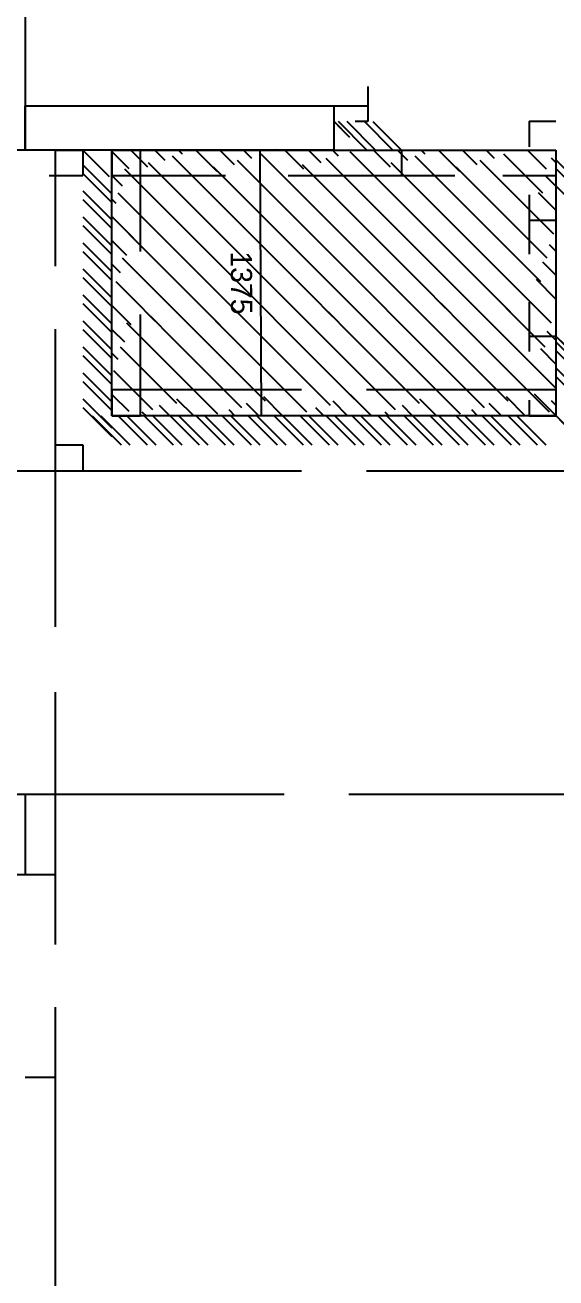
# Model space of a CAD drawing. Header units: metres. Extents: x -20.8 to 16.7, y -14.9 to 14.7.
# Drawn here: x -8.81 to -6.06, y 1.83 to 8.32 of the extents above; entities that cross this region are included whole.
import ezdxf
from ezdxf.enums import TextEntityAlignment as Align

# ---------------------------------------------------------------- set-up
doc = ezdxf.new("R2010")
doc.units = ezdxf.units.M
for name, color, linetype in [('CAD_DIM_TEXT', 3, 'Continuous'), ('CAD_DIM_WALL_TO_WALL', 1, 'Continuous'), ('CAD_PLAN_WALLS', 8, 'Continuous')]:
    doc.layers.add(name, color=color, linetype=linetype)

msp = doc.modelspace()

# ---------------------------------------------------------------- linework, layer by layer
at = {"layer": 'CAD_DIM_WALL_TO_WALL'}
for p, q in [((-7.5129, 7.6734), (-7.6729, 7.6726)), ((-7.5862, 6.2969), (-7.5929, 7.673)), ((-7.5062, 6.2973), (-7.6662, 6.2966))]:
    msp.add_line(p, q, dxfattribs=at)
at = {"layer": 'CAD_PLAN_WALLS'}
for p, q in [((-8.8109, 12.0726), (-8.811, 7.6717)), ((-7.0356, 8.0018), (-7.0356, 7.9017)), ((-8.811, 7.9017), (-7.2106, 7.9017)), ((-8.811, 7.6717), (-8.811, 7.9017)), ((-7.2106, 7.9017), (-7.0355, 7.9017)), ((-7.2106, 7.9017), (-7.2106, 7.6716)), ((-7.0356, 7.9017), (-7.0356, 7.8216)), ((-7.2106, 7.8217), (-7.1743, 7.7853)), ((-7.2106, 7.8217), (-7.1294, 7.7404)), ((-7.1896, 7.8217), (-7.0396, 7.6717)), ((-7.1447, 7.8217), (-6.9946, 7.6717)), ((-7.1012, 7.8217), (-7.0355, 7.8217)), ((-7.0549, 7.8217), (-6.9048, 7.6717)), ((-7.0099, 7.821), (-6.8606, 7.6717)), ((-6.1988, 7.8217), (-6.0604, 7.8217)), ((-6.1988, 7.8217), (-6.1988, 7.6891)), ((-6.9201, 7.7312), (-6.8606, 7.6717)), ((-8.811, 7.6717), (-9.1111, 7.6717)), ((-7.2106, 7.6716), (-8.811, 7.6717)), ((-8.6547, 7.6717), (-8.5109, 7.6717)), ((-8.6546, 7.6717), (-8.6547, 7.0722)), ((-8.5109, 7.6717), (-8.3756, 7.5364)), ((-8.5109, 7.6717), (-8.4205, 7.5813)), ((-8.5109, 7.6717), (-8.5109, 7.5411)), ((-8.3609, 7.6717), (-8.2152, 7.6717)), ((-8.3609, 7.6717), (-8.3609, 7.541)), ((-8.3609, 7.6717), (-6.0604, 7.6716)), ((-8.3609, 6.2964), (-8.3609, 7.6717)), ((-8.3609, 7.6649), (-8.2739, 7.5778)), ((-8.2626, 7.6717), (-8.1772, 7.5863)), ((-8.2152, 7.6717), (-8.2153, 7.1472)), ((-8.1391, 7.6717), (-8.0874, 7.62)), ((-8.0156, 7.6717), (-7.9976, 7.6537)), ((-7.9258, 7.6717), (-7.8179, 7.5638)), ((-7.8023, 7.6717), (-7.7281, 7.5975)), ((-7.6788, 7.6717), (-7.6383, 7.6312)), ((-7.4654, 7.6717), (-7.3688, 7.575)), ((-7.3419, 7.6717), (-7.279, 7.6087)), ((-7.2184, 7.6717), (-7.1892, 7.6424)), ((-7.1286, 7.6649), (-7.0163, 7.5526)), ((-7.0051, 7.6717), (-6.9197, 7.5863)), ((-6.8816, 7.6717), (-6.8299, 7.6199)), ((-6.8752, 7.6863), (-6.8606, 7.6717)), ((-6.8606, 7.6717), (-6.8606, 7.541)), ((-6.8606, 7.6717), (-6.8606, 7.541)), ((-6.7581, 7.6716), (-6.7401, 7.6536)), ((-6.6683, 7.6716), (-6.5604, 7.5638)), ((-6.5448, 7.6716), (-6.4706, 7.5975)), ((-6.4213, 7.6716), (-6.3808, 7.6312)), ((-6.2079, 7.6716), (-6.1113, 7.575)), ((-6.0604, 7.6716), (-6.0604, 7.541)), ((-6.0604, 7.6716), (-6.0604, 6.2963)), ((-8.5109, 7.5966), (-8.3609, 7.4466)), ((-8.1728, 7.6087), (-8.0605, 7.4965)), ((-8.0493, 7.6424), (-7.937, 7.5301)), ((-7.7125, 7.62), (-7.6002, 7.5077)), ((-7.589, 7.6536), (-7.4767, 7.5414)), ((-7.3756, 7.5975), (-7.2634, 7.4852)), ((-7.2521, 7.6312), (-7.1398, 7.5189)), ((-6.9153, 7.6087), (-6.803, 7.4964)), ((-6.7918, 7.6424), (-6.6795, 7.5301)), ((-6.4549, 7.6199), (-6.3427, 7.5077)), ((-6.3314, 7.6536), (-6.2192, 7.5413)), ((-6.0844, 7.6327), (-6.0604, 7.6087)), ((-6.0604, 7.6219), (-5.9104, 7.4719)), ((-8.6865, 7.5411), (-8.5109, 7.5411)), ((-8.5109, 7.5517), (-8.3609, 7.4017)), ((-8.3609, 7.5414), (-8.3075, 7.488)), ((-8.3609, 7.5411), (-7.7733, 7.5411)), ((-8.2963, 7.5751), (-8.184, 7.4628)), ((-7.9595, 7.5526), (-7.8472, 7.4403)), ((-7.836, 7.5863), (-7.7237, 7.474)), ((-7.6226, 7.5301), (-7.5104, 7.4179)), ((-7.4991, 7.5638), (-7.3869, 7.4515)), ((-7.4481, 7.5411), (-6.8605, 7.5411)), ((-7.1623, 7.5414), (-7.05, 7.4291)), ((-7.0388, 7.575), (-6.9265, 7.4628)), ((-6.8606, 7.5411), (-6.5847, 7.5411)), ((-6.702, 7.5526), (-6.5897, 7.4403)), ((-6.5785, 7.5862), (-6.4662, 7.474)), ((-6.3651, 7.5301), (-6.2529, 7.4178)), ((-6.3362, 7.541), (-6.0603, 7.541)), ((-6.2416, 7.5638), (-6.1293, 7.4515)), ((-6.1181, 7.5429), (-6.0604, 7.4852)), ((-6.0604, 7.577), (-5.9104, 7.4269)), ((-8.2065, 7.4852), (-8.0942, 7.373)), ((-8.083, 7.5189), (-7.9707, 7.4066)), ((-7.7461, 7.4965), (-7.6339, 7.3842)), ((-7.4093, 7.474), (-7.297, 7.3617)), ((-7.2858, 7.5077), (-7.1735, 7.3954)), ((-6.949, 7.4852), (-6.8367, 7.3729)), ((-6.8255, 7.5189), (-6.7132, 7.4066)), ((-6.4886, 7.4964), (-6.3764, 7.3841)), ((-6.0604, 7.4872), (-5.9104, 7.3371)), ((-8.5109, 7.4619), (-8.3609, 7.3118)), ((-8.5109, 7.417), (-8.3609, 7.2669)), ((-8.3609, 7.4179), (-8.3412, 7.3982)), ((-8.33, 7.4516), (-8.2177, 7.3393)), ((-7.9932, 7.4291), (-7.8809, 7.3168)), ((-7.8697, 7.4628), (-7.7574, 7.3505)), ((-7.6563, 7.4066), (-7.5441, 7.2944)), ((-7.5328, 7.4403), (-7.4205, 7.328)), ((-7.196, 7.4178), (-7.0837, 7.3056)), ((-7.0725, 7.4515), (-6.9602, 7.3392)), ((-6.7356, 7.4291), (-6.6234, 7.3168)), ((-6.6121, 7.4627), (-6.4999, 7.3505)), ((-6.3988, 7.4066), (-6.2865, 7.2943)), ((-6.2753, 7.4403), (-6.163, 7.328)), ((-6.1988, 7.4416), (-6.1988, 7.309)), ((-6.1518, 7.4531), (-6.0604, 7.3617)), ((-8.2402, 7.3617), (-8.1279, 7.2495)), ((-8.1167, 7.3954), (-8.0044, 7.2831)), ((-7.9033, 7.3393), (-7.7911, 7.227)), ((-7.7798, 7.373), (-7.6676, 7.2607)), ((-7.443, 7.3505), (-7.3307, 7.2382)), ((-7.3195, 7.3842), (-7.2072, 7.2719)), ((-6.9827, 7.3617), (-6.8704, 7.2494)), ((-6.8592, 7.3954), (-6.7469, 7.2831)), ((-6.6458, 7.3392), (-6.5336, 7.227)), ((-6.5223, 7.3729), (-6.41, 7.2606)), ((-6.1855, 7.3505), (-6.0732, 7.2382)), ((-8.5109, 7.3271), (-8.3609, 7.1771)), ((-8.5109, 7.2822), (-8.3609, 7.1322)), ((-8.3609, 7.3281), (-8.2514, 7.2186)), ((-8.1504, 7.2719), (-8.0381, 7.1596)), ((-8.0268, 7.3056), (-7.9146, 7.1933)), ((-7.69, 7.2831), (-7.5777, 7.1708)), ((-7.5665, 7.3168), (-7.4542, 7.2045)), ((-7.2297, 7.2943), (-7.1174, 7.1821)), ((-7.1062, 7.328), (-6.9939, 7.2157)), ((-6.8928, 7.2719), (-6.7806, 7.1596)), ((-6.7693, 7.3056), (-6.6571, 7.1933)), ((-6.4325, 7.2831), (-6.3202, 7.1708)), ((-6.309, 7.3168), (-6.1967, 7.2045)), ((-6.1989, 7.3091), (-6.0604, 7.3091)), ((-6.1989, 7.3091), (-6.0604, 7.3091)), ((-6.1988, 7.3091), (-6.1988, 7.1335)), ((-8.3609, 7.2045), (-8.2851, 7.1287)), ((-8.2739, 7.2382), (-8.1616, 7.1259)), ((-7.937, 7.2158), (-7.8248, 7.1035)), ((-7.8135, 7.2494), (-7.7012, 7.1372)), ((-7.4767, 7.227), (-7.3644, 7.1147)), ((-7.3532, 7.2607), (-7.2409, 7.1484)), ((-7.1399, 7.2045), (-7.0276, 7.0922)), ((-7.0163, 7.2382), (-6.9041, 7.1259)), ((-6.6795, 7.2157), (-6.5672, 7.1035)), ((-6.556, 7.2494), (-6.4437, 7.1371)), ((-6.2192, 7.227), (-6.1069, 7.1147)), ((-8.5109, 7.1924), (-8.3609, 7.0424)), ((-8.5109, 7.1475), (-8.3609, 6.9975)), ((-8.184, 7.1484), (-8.0718, 7.0361)), ((-8.0605, 7.1821), (-7.9483, 7.0698)), ((-7.7237, 7.1596), (-7.6114, 7.0473)), ((-7.6002, 7.1933), (-7.4879, 7.081)), ((-7.2634, 7.1708), (-7.1511, 7.0586)), ((-6.9265, 7.1484), (-6.8143, 7.0361)), ((-6.803, 7.1821), (-6.6907, 7.0698)), ((-6.4662, 7.1596), (-6.3539, 7.0473)), ((-6.3427, 7.1933), (-6.2304, 7.081)), ((-6.0957, 7.1836), (-6.0604, 7.1484)), ((-8.3609, 7.081), (-8.3188, 7.0389)), ((-8.3075, 7.1147), (-8.1953, 7.0024)), ((-7.9707, 7.0923), (-7.8584, 6.98)), ((-7.8472, 7.1259), (-7.7349, 7.0137)), ((-7.5104, 7.1035), (-7.3981, 6.9912)), ((-7.3869, 7.1372), (-7.2746, 7.0249)), ((-7.1735, 7.081), (-7.0613, 6.9687)), ((-7.05, 7.1147), (-6.9378, 7.0024)), ((-6.7132, 7.0922), (-6.6009, 6.98)), ((-6.5897, 7.1259), (-6.4774, 7.0136)), ((-6.2529, 7.1034), (-6.1406, 6.9912)), ((-6.1294, 7.0938), (-6.0604, 7.0248)), ((-8.5109, 7.0577), (-8.3609, 6.9076)), ((-8.5109, 7.0128), (-8.3609, 6.8627)), ((-8.2177, 7.0249), (-8.1055, 6.9126)), ((-8.0942, 7.0586), (-7.9819, 6.9463)), ((-7.7574, 7.0361), (-7.6451, 6.9238)), ((-7.6339, 7.0698), (-7.5216, 6.9575)), ((-7.4206, 7.0137), (-7.3083, 6.9014)), ((-7.297, 7.0473), (-7.1848, 6.9351)), ((-6.9602, 7.0249), (-6.8479, 6.9126)), ((-6.8367, 7.0586), (-6.7244, 6.9463)), ((-6.4999, 7.0361), (-6.3876, 6.9238)), ((-6.3764, 7.0698), (-6.2641, 6.9575)), ((-8.3412, 6.9912), (-8.229, 6.8789)), ((-8.0044, 6.9688), (-7.8921, 6.8565)), ((-7.8809, 7.0024), (-7.7686, 6.8902)), ((-7.6676, 6.9463), (-7.5553, 6.834)), ((-7.5441, 6.98), (-7.4318, 6.8677)), ((-7.2072, 6.9575), (-7.095, 6.8452)), ((-7.0837, 6.9912), (-6.9714, 6.8789)), ((-6.7469, 6.9687), (-6.6346, 6.8564)), ((-6.6234, 7.0024), (-6.5111, 6.8901)), ((-6.4101, 6.9463), (-6.2978, 6.834)), ((-6.2865, 6.9799), (-6.1743, 6.8677)), ((-6.163, 7.004), (-6.0604, 6.9013)), ((-8.5109, 6.9229), (-8.3609, 6.7729)), ((-8.2514, 6.9014), (-8.1391, 6.7891)), ((-8.1279, 6.9351), (-8.0156, 6.8228)), ((-7.7911, 6.9126), (-7.6788, 6.8003)), ((-7.4542, 6.8901), (-7.342, 6.7779)), ((-7.3307, 6.9238), (-7.2185, 6.8115)), ((-6.9939, 6.9014), (-6.8816, 6.7891)), ((-6.8704, 6.935), (-6.7581, 6.8228)), ((-6.5336, 6.9126), (-6.4213, 6.8003)), ((-6.1988, 6.8845), (-6.1988, 6.7089)), ((-6.1967, 6.8901), (-6.0845, 6.7778)), ((-8.5109, 6.878), (-8.3609, 6.728)), ((-8.3609, 6.8677), (-8.2626, 6.7694)), ((-8.2153, 6.8208), (-8.2153, 6.2963)), ((-8.0381, 6.8453), (-7.9258, 6.733)), ((-7.9146, 6.8789), (-7.8023, 6.7667)), ((-7.7013, 6.8228), (-7.589, 6.7105)), ((-7.5777, 6.8565), (-7.4655, 6.7442)), ((-7.2409, 6.834), (-7.1286, 6.7217)), ((-7.1174, 6.8677), (-7.0051, 6.7554)), ((-6.7806, 6.8452), (-6.6683, 6.7329)), ((-6.6571, 6.8789), (-6.5448, 6.7666)), ((-6.4437, 6.8228), (-6.3315, 6.7105)), ((-6.3202, 6.8564), (-6.208, 6.7442)), ((-8.5109, 6.7882), (-8.3609, 6.6382)), ((-8.2851, 6.7779), (-8.1728, 6.6656)), ((-8.1616, 6.8116), (-8.0493, 6.6993)), ((-7.9483, 6.7554), (-7.836, 6.6431)), ((-7.8248, 6.7891), (-7.7125, 6.6768)), ((-7.4879, 6.7666), (-7.3757, 6.6544)), ((-7.3644, 6.8003), (-7.2521, 6.688)), ((-7.0276, 6.7779), (-6.9153, 6.6656)), ((-6.9041, 6.8115), (-6.7918, 6.6993)), ((-6.6908, 6.7554), (-6.5785, 6.6431)), ((-6.5672, 6.7891), (-6.455, 6.6768)), ((-6.2304, 6.7666), (-6.1181, 6.6543)), ((-8.6547, 6.7458), (-8.6547, 6.1463)), ((-8.5109, 6.7433), (-8.3609, 6.5933)), ((-8.3609, 6.7442), (-8.2963, 6.6796)), ((-8.1953, 6.6881), (-8.083, 6.5758)), ((-8.0718, 6.7217), (-7.9595, 6.6095)), ((-7.7349, 6.6993), (-7.6227, 6.587)), ((-7.6114, 6.733), (-7.4992, 6.6207)), ((-7.2746, 6.7105), (-7.1623, 6.5982)), ((-7.1511, 6.7442), (-7.0388, 6.6319)), ((-6.9378, 6.688), (-6.8255, 6.5758)), ((-6.8143, 6.7217), (-6.702, 6.6094)), ((-6.4774, 6.6993), (-6.3652, 6.587)), ((-6.3539, 6.7329), (-6.2416, 6.6207)), ((-6.1989, 6.7089), (-6.0604, 6.7089)), ((-6.1989, 6.7089), (-6.0604, 6.7089)), ((-6.1988, 6.709), (-6.1988, 6.6287)), ((-6.1069, 6.7345), (-6.0604, 6.688)), ((-6.0604, 6.7089), (-5.97, 6.6185)), ((-6.0604, 6.7089), (-6.0149, 6.6635)), ((-8.511, 6.6535), (-8.3609, 6.5034)), ((-8.3609, 6.6207), (-8.33, 6.5898)), ((-8.3188, 6.6544), (-8.2065, 6.5421)), ((-7.982, 6.6319), (-7.8697, 6.5196)), ((-7.8584, 6.6656), (-7.7462, 6.5533)), ((-7.5216, 6.6431), (-7.4093, 6.5309)), ((-7.3981, 6.6768), (-7.2858, 6.5645)), ((-7.1848, 6.6207), (-7.0725, 6.5084)), ((-7.0613, 6.6544), (-6.949, 6.5421)), ((-6.7244, 6.6319), (-6.6122, 6.5196)), ((-6.6009, 6.6656), (-6.4887, 6.5533)), ((-6.2641, 6.6431), (-6.1518, 6.5308)), ((-6.1406, 6.6447), (-6.0604, 6.5645)), ((-6.0604, 6.6788), (-5.9104, 6.5287)), ((-6.0604, 6.6338), (-5.9104, 6.4838)), ((-8.511, 6.6086), (-8.3609, 6.4585)), ((-8.229, 6.5646), (-8.1167, 6.4523)), ((-8.1055, 6.5982), (-7.9932, 6.486)), ((-7.7686, 6.5758), (-7.6564, 6.4635)), ((-7.6451, 6.6095), (-7.5328, 6.4972)), ((-7.3083, 6.587), (-7.196, 6.4747)), ((-6.9715, 6.5645), (-6.8592, 6.4522)), ((-6.8479, 6.5982), (-6.7357, 6.4859)), ((-6.5111, 6.5757), (-6.3988, 6.4635)), ((-6.3876, 6.6094), (-6.2753, 6.4971)), ((-8.511, 6.5187), (-8.3609, 6.3687)), ((-8.3525, 6.5309), (-8.2402, 6.4186)), ((-8.0156, 6.5084), (-7.9034, 6.3961)), ((-7.8921, 6.5421), (-7.7799, 6.4298)), ((-7.5553, 6.5196), (-7.443, 6.4074)), ((-7.4318, 6.5533), (-7.3195, 6.441)), ((-7.2185, 6.4972), (-7.1062, 6.3849)), ((-7.095, 6.5309), (-6.9827, 6.4186)), ((-6.7581, 6.5084), (-6.6459, 6.3961)), ((-6.6346, 6.5421), (-6.5223, 6.4298)), ((-6.2978, 6.5196), (-6.1855, 6.4073)), ((-6.1743, 6.5533), (-6.062, 6.441)), ((-6.0604, 6.544), (-5.9104, 6.394)), ((-6.0604, 6.4991), (-5.9104, 6.3491)), ((-8.511, 6.4738), (-8.3609, 6.3238)), ((-8.361, 6.4319), (-7.3795, 6.4318)), ((-8.3609, 6.4319), (-8.3609, 6.2964)), ((-8.2627, 6.4411), (-8.1504, 6.3288)), ((-8.1391, 6.4747), (-8.0269, 6.3625)), ((-7.8023, 6.4523), (-7.69, 6.34)), ((-7.6788, 6.486), (-7.5665, 6.3737)), ((-7.4655, 6.4298), (-7.3532, 6.3175)), ((-7.342, 6.4635), (-7.2297, 6.3512)), ((-7.0418, 6.4318), (-6.0604, 6.4318)), ((-7.0051, 6.441), (-6.8929, 6.3287)), ((-6.8816, 6.4747), (-6.7694, 6.3624)), ((-6.5448, 6.4522), (-6.4325, 6.34)), ((-6.4213, 6.4859), (-6.309, 6.3736)), ((-6.208, 6.4298), (-6.0957, 6.3175)), ((-6.0604, 6.4318), (-6.0604, 6.2963)), ((-8.511, 6.384), (-8.3609, 6.234)), ((-8.3609, 6.4074), (-8.2739, 6.3203)), ((-8.0256, 6.3849), (-7.9371, 6.2964)), ((-7.9258, 6.4186), (-7.8135, 6.3063)), ((-7.6663, 6.3624), (-7.6002, 6.2964)), ((-7.5765, 6.3961), (-7.4767, 6.2964)), ((-7.2172, 6.3737), (-7.1399, 6.2964)), ((-7.1274, 6.4073), (-7.0164, 6.2964)), ((-6.7681, 6.3849), (-6.6795, 6.2963)), ((-6.6683, 6.4186), (-6.556, 6.3063)), ((-6.4088, 6.3624), (-6.3427, 6.2963)), ((-6.319, 6.3961), (-6.2192, 6.2963)), ((-6.1988, 6.3766), (-6.1988, 6.2963)), ((-6.1734, 6.4093), (-5.9104, 6.1463)), ((-6.1285, 6.3644), (-5.9104, 6.1463)), ((-6.0845, 6.3752), (-6.0604, 6.3512)), ((-8.511, 6.3391), (-8.3609, 6.1891)), ((-8.4638, 6.2964), (-8.3138, 6.1464)), ((-8.4189, 6.2964), (-8.2689, 6.1463)), ((-8.3609, 6.2964), (-8.2152, 6.2964)), ((-6.0604, 6.2963), (-8.3609, 6.2964)), ((-8.3291, 6.2964), (-8.1791, 6.1463)), ((-8.2842, 6.2964), (-8.1342, 6.1463)), ((-8.2052, 6.3175), (-8.1841, 6.2964)), ((-8.1944, 6.2964), (-8.0444, 6.1463)), ((-8.1495, 6.2964), (-7.9994, 6.1463)), ((-8.1154, 6.3512), (-8.0606, 6.2964)), ((-8.0596, 6.2964), (-7.9096, 6.1463)), ((-8.0147, 6.2964), (-7.8647, 6.1463)), ((-7.9249, 6.2964), (-7.7749, 6.1463)), ((-7.88, 6.2964), (-7.73, 6.1463)), ((-7.7902, 6.2964), (-7.6402, 6.1463)), ((-7.7561, 6.3288), (-7.7237, 6.2964)), ((-7.7453, 6.2964), (-7.5952, 6.1463)), ((-7.6554, 6.2964), (-7.5054, 6.1463)), ((-7.6105, 6.2964), (-7.4605, 6.1463)), ((-7.5207, 6.2964), (-7.3707, 6.1463)), ((-7.4758, 6.2964), (-7.3258, 6.1463)), ((-7.386, 6.2964), (-7.236, 6.1463)), ((-7.3411, 6.2964), (-7.191, 6.1463)), ((-7.307, 6.34), (-7.2634, 6.2964)), ((-7.2512, 6.2964), (-7.1012, 6.1463)), ((-7.2063, 6.2964), (-7.0563, 6.1463)), ((-7.1165, 6.2964), (-6.9665, 6.1463)), ((-7.0716, 6.2964), (-6.9216, 6.1463)), ((-6.9818, 6.2964), (-6.8317, 6.1463)), ((-6.9477, 6.3175), (-6.9265, 6.2964)), ((-6.9369, 6.2964), (-6.7868, 6.1463)), ((-6.8579, 6.3512), (-6.803, 6.2963)), ((-6.847, 6.2963), (-6.697, 6.1463)), ((-6.8021, 6.2963), (-6.6521, 6.1463)), ((-6.7123, 6.2963), (-6.5623, 6.1463)), ((-6.6674, 6.2963), (-6.5174, 6.1463)), ((-6.5776, 6.2963), (-6.4275, 6.1463)), ((-6.5327, 6.2963), (-6.3826, 6.1463)), ((-6.4986, 6.3287), (-6.4662, 6.2963)), ((-6.4428, 6.2963), (-6.2928, 6.1463)), ((-6.3979, 6.2963), (-6.2479, 6.1463)), ((-6.3081, 6.2963), (-6.1581, 6.1463)), ((-6.2632, 6.2963), (-6.1132, 6.1463)), ((-6.1989, 6.2963), (-6.0604, 6.2963)), ((-8.6547, 6.1464), (-8.511, 6.1464)), ((-8.6547, 6.1464), (-8.6547, 5.2031)), ((-8.6547, 6.1464), (-8.511, 6.1464)), ((-8.511, 6.1464), (-8.511, 6.0117)), ((-8.511, 6.1464), (-8.511, 6.0117)), ((-9.4924, 6.0118), (-8.5109, 6.0118)), ((-8.511, 6.0118), (-7.3795, 6.0117)), ((-7.0418, 6.0117), (-5.9103, 6.0117)), ((-8.6547, 4.8642), (-8.6547, 3.9208)), ((-9.6425, 4.3364), (-8.811, 4.3364)), ((-8.8111, 4.3365), (-8.8111, 3.9209)), ((-8.8111, 4.3365), (-8.8111, 3.9209)), ((-8.8111, 4.3364), (-7.4686, 4.3364)), ((-7.1329, 4.3364), (-5.7904, 4.3363)), ((-9.2836, 3.9209), (-8.8111, 3.9209)), ((-8.8111, 3.9209), (-8.6547, 3.9209)), ((-8.8111, 3.9209), (-8.6547, 3.9209)), ((-8.6547, 3.9209), (-8.6547, 3.5583)), ((-8.6548, 3.2332), (-8.6548, 2.8706)), ((-8.8111, 2.8706), (-8.6547, 2.8706)), ((-8.8111, 2.8706), (-8.6547, 2.8706)), ((-8.6548, 2.8707), (-8.6548, 1.6892))]:
    msp.add_line(p, q, dxfattribs=at)

# ---------------------------------------------------------------- texts
at = {"layer": 'CAD_DIM_TEXT'}
msp.add_text('1375', height=0.11, rotation=270.27782, dxfattribs=at).set_placement((-7.6895, 6.9845), align=Align.MIDDLE_CENTER)

doc.saveas('drawing.dxf')
